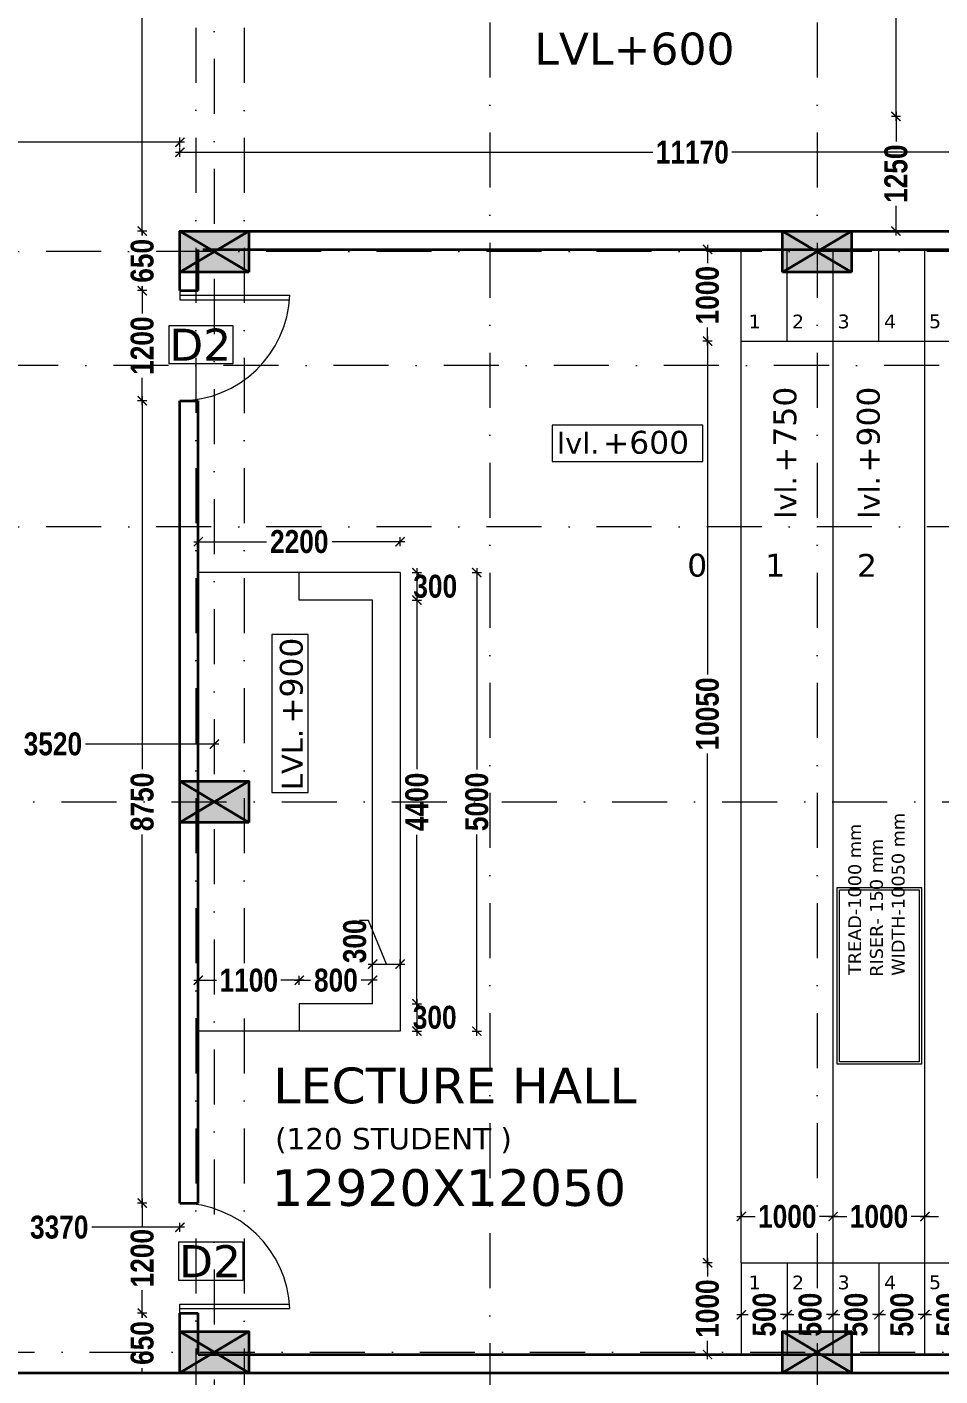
# Model space of a CAD drawing. Header units: millimetres. Extents: x -3092162 to 4513894, y -12317808 to 1849994.
# Drawn here: x -408946 to -398994, y -5865791 to -5851081 of the extents above; entities that cross this region are included whole.
import ezdxf

# ---------------------------------------------------------------- set-up
doc = ezdxf.new("R2010")
doc.units = ezdxf.units.MM
doc.header["$LTSCALE"] = 2
doc.header["$MEASUREMENT"] = 0
doc.linetypes.add('DASHDOT', pattern=[1, 0.5, -0.25, 0, -0.25])
for name, color, linetype, lineweight in [('coloumn', 10, 'Continuous', 35), ('D DIM', 250, 'Continuous', 9), ('D2', 10, 'Continuous', 5), ('DOOR', 27, 'Continuous', 5), ('expen. jt.', 130, 'Continuous', 35), ('GRID', 251, 'DASHDOT', 5), ('slab', 7, 'Continuous', 15), ('Step', 251, 'Continuous', 9), ('TEXT', 7, 'Continuous', 13), ('WAll', 250, 'Continuous', 35)]:
    doc.layers.add(name, color=color, linetype=linetype, lineweight=lineweight)
doc.styles.add('INNER DIM', font='ARIALNB.TTF', dxfattribs={"height": 250})
doc.styles.add('style2', font='verdana.ttf')

# ---------------------------------------------------------------- blocks, each defined once
blk = doc.blocks.new('_ArchTick')
at = {"color": 0, "linetype": 'ByBlock', "const_width": 0.15}
blk.add_lwpolyline([(-0.5, -0.5), (0.5, 0.5)], dxfattribs=at)

msp = doc.modelspace()

# ---------------------------------------------------------------- hatches: boundary and pattern name
at = {"layer": 'coloumn', "ltscale": 100}
for points in [[(-406529.7, -5853756.2), (-406529.7, -5853306.2), (-407279.7, -5853306.2), (-407279.7, -5853756.2)], [(-399959.7, -5853756.2), (-399959.7, -5853306.2), (-400709.7, -5853306.2), (-400709.7, -5853756.2)], [(-406529.7, -5859756.2), (-406529.7, -5859306.2), (-407279.7, -5859306.2), (-407279.7, -5859756.2)], [(-406529.7, -5865756.2), (-406529.7, -5865306.2), (-407279.7, -5865306.2), (-407279.7, -5865756.2)], [(-399959.7, -5865756.2), (-399959.7, -5865306.2), (-400709.7, -5865306.2), (-400709.7, -5865756.2)]]:
    msp.add_hatch(color=256, dxfattribs=at).paths.add_polyline_path(points)

# ---------------------------------------------------------------- linework, layer by layer
for p, q in [((-407279.7, -5853756.2), (-407279.7, -5853306.2)), ((-407279.7, -5853306.2), (-406529.7, -5853306.2)), ((-406529.7, -5853306.2), (-406529.7, -5853756.2)), ((-400709.7, -5853756.2), (-400709.7, -5853306.2)), ((-400709.7, -5853306.2), (-399959.7, -5853306.2)), ((-399959.7, -5853306.2), (-399959.7, -5853756.2)), ((-406529.7, -5853756.2), (-407279.7, -5853756.2)), ((-399959.7, -5853756.2), (-400709.7, -5853756.2)), ((-407279.7, -5859756.2), (-407279.7, -5859306.2)), ((-407279.7, -5859306.2), (-406529.7, -5859306.2)), ((-406529.7, -5859306.2), (-406529.7, -5859756.2)), ((-406529.7, -5859756.2), (-407279.7, -5859756.2)), ((-407279.7, -5865756.2), (-407279.7, -5865306.2)), ((-407279.7, -5865306.2), (-406529.7, -5865306.2)), ((-406529.7, -5865306.2), (-406529.7, -5865756.2)), ((-400709.7, -5865756.2), (-400709.7, -5865306.2)), ((-400709.7, -5865306.2), (-399959.7, -5865306.2)), ((-399959.7, -5865306.2), (-399959.7, -5865756.2)), ((-406529.7, -5865756.2), (-407279.7, -5865756.2)), ((-399959.7, -5865756.2), (-400709.7, -5865756.2))]:
    msp.add_line(p, q, dxfattribs=at)
for points in [[(-406529.7, -5853756.2), (-407279.7, -5853306.2), (-406529.7, -5853306.2), (-407279.7, -5853756.2)], [(-399959.7, -5853756.2), (-400709.7, -5853306.2), (-399959.7, -5853306.2), (-400709.7, -5853756.2)], [(-406529.7, -5859756.2), (-407279.7, -5859306.2), (-406529.7, -5859306.2), (-407279.7, -5859756.2)], [(-406529.7, -5865756.2), (-407279.7, -5865306.2), (-406529.7, -5865306.2), (-407279.7, -5865756.2)], [(-399959.7, -5865756.2), (-400709.7, -5865306.2), (-399959.7, -5865306.2), (-400709.7, -5865756.2)]]:
    msp.add_lwpolyline(points, dxfattribs=at)
at = {"layer": 'D DIM', "ltscale": 100}
for p, q in [((-407690.1, -5853356.2), (-407690.1, -5850886.3)), ((-399473.8, -5852106.2), (-399473.8, -5850887.4)), ((-399423.8, -5852056.2), (-399523.8, -5852056.2)), ((-399423.8, -5852056.2), (-399523.8, -5852056.2)), ((-399473.8, -5852006.2), (-399473.8, -5852331)), ((-407228.9, -5852338.1), (-415994, -5852338.1)), ((-407278.9, -5852388.1), (-407278.9, -5852288.1)), ((-407328.8, -5852447), (-402123.7, -5852447)), ((-407278.8, -5852497), (-407278.8, -5852397)), ((-396058.9, -5852447), (-401264, -5852447)), ((-399473.8, -5853356.2), (-399473.8, -5853031.4)), ((-407640.1, -5853306.2), (-407740.1, -5853306.2)), ((-407640.1, -5853306.2), (-407740.1, -5853306.2)), ((-407690.1, -5853306.2), (-407690.1, -5853355.3)), ((-399423.8, -5853306.2), (-399523.8, -5853306.2)), ((-401478.8, -5853506.2), (-401578.8, -5853506.2)), ((-401528.8, -5853456.2), (-401528.8, -5853655.9)), ((-407640.1, -5853956.2), (-407740.1, -5853956.2)), ((-407640.1, -5853956.2), (-407740.1, -5853956.2)), ((-407690.1, -5853906.2), (-407690.1, -5854206)), ((-407690.1, -5853956.2), (-407690.1, -5853907)), ((-401528.8, -5854556), (-401528.8, -5854356.3)), ((-401478.8, -5854506), (-401578.8, -5854506)), ((-401478.8, -5854506), (-401578.8, -5854506)), ((-401528.8, -5854456), (-401528.8, -5858142.1)), ((-407690.1, -5855206.2), (-407690.1, -5854906.4)), ((-407640.1, -5855156.2), (-407740.1, -5855156.2)), ((-407640.1, -5855156.2), (-407740.1, -5855156.2)), ((-407690.1, -5855106.2), (-407690.1, -5859175.5)), ((-407128.9, -5856693.5), (-406336.9, -5856693.5)), ((-407078.9, -5856743.5), (-407078.9, -5856643.5)), ((-404828.9, -5856693.5), (-405620.9, -5856693.5)), ((-404878.9, -5856743.5), (-404878.9, -5856643.5)), ((-404746.3, -5857031.2), (-404646.3, -5857031.2)), ((-404696.3, -5856981.2), (-404696.3, -5857381.2)), ((-404092.8, -5857031.2), (-403992.8, -5857031.2)), ((-404042.8, -5856981.2), (-404042.8, -5859176)), ((-404746.3, -5857331.2), (-404646.3, -5857331.2)), ((-404746.3, -5857331.2), (-404646.3, -5857331.2)), ((-404696.3, -5857281.2), (-404696.3, -5859172.3)), ((-406853.9, -5858900), (-408307.7, -5858900)), ((-406903.9, -5858950), (-406903.9, -5858850)), ((-401528.8, -5864606.2), (-401528.8, -5859001.9)), ((-407690.1, -5863956.2), (-407690.1, -5859886.9)), ((-404696.3, -5861781.2), (-404696.3, -5859890.1)), ((-404042.8, -5862081.2), (-404042.8, -5859886.4)), ((-405223.3, -5860824), (-405323.3, -5860824)), ((-405028.9, -5861299.5), (-405223.3, -5860824)), ((-405228.9, -5861299.5), (-404828.9, -5861299.5)), ((-405178.9, -5861349.5), (-405178.9, -5861249.5)), ((-404878.9, -5861349.5), (-404878.9, -5861249.5)), ((-407128.9, -5861476), (-406879.1, -5861476)), ((-407078.9, -5861526), (-407078.9, -5861426)), ((-405928.9, -5861476), (-406178.7, -5861476)), ((-406028.9, -5861476), (-405854.9, -5861476)), ((-405978.9, -5861526), (-405978.9, -5861426)), ((-405978.9, -5861526), (-405978.9, -5861426)), ((-405128.9, -5861476), (-405302.9, -5861476)), ((-405178.9, -5861526), (-405178.9, -5861426)), ((-404746.3, -5861731.2), (-404646.3, -5861731.2)), ((-404746.3, -5861731.2), (-404646.3, -5861731.2)), ((-404696.3, -5861681.2), (-404696.3, -5862081.2)), ((-404746.3, -5862031.2), (-404646.3, -5862031.2)), ((-404092.8, -5862031.2), (-403992.8, -5862031.2)), ((-407640.1, -5863906.2), (-407740.1, -5863906.2)), ((-407640.1, -5863906.2), (-407740.1, -5863906.2)), ((-407690.1, -5863856.2), (-407690.1, -5864156)), ((-407278.5, -5864219.3), (-407278.5, -5864119.3)), ((-401208.9, -5864052), (-401009.1, -5864052)), ((-401158.9, -5864052), (-401158.9, -5864002)), ((-400108.9, -5864052), (-400308.7, -5864052)), ((-400208.9, -5864052), (-400009.1, -5864052)), ((-400158.9, -5864052), (-400158.9, -5864002)), ((-400158.9, -5864052), (-400158.9, -5864002)), ((-399108.9, -5864052), (-399308.7, -5864052)), ((-399208.9, -5864052), (-399009.1, -5864052)), ((-399158.9, -5864052), (-399158.9, -5864002)), ((-399158.9, -5864052), (-399158.9, -5864002)), ((-407228.5, -5864169.3), (-408239, -5864169.3)), ((-401478.8, -5864556.2), (-401578.8, -5864556.2)), ((-401478.8, -5864556.2), (-401578.8, -5864556.2)), ((-401528.8, -5864506.2), (-401528.8, -5864706)), ((-407690.1, -5865156.2), (-407690.1, -5864856.4)), ((-407640.1, -5865106.2), (-407740.1, -5865106.2)), ((-407640.1, -5865106.2), (-407740.1, -5865106.2)), ((-407690.1, -5865106.2), (-407690.1, -5865155.3)), ((-401208.9, -5865122), (-401086.5, -5865122)), ((-401158.9, -5865122), (-401158.9, -5865072)), ((-400608.9, -5865122), (-400731.4, -5865122)), ((-400708.9, -5865122), (-400586.5, -5865122)), ((-400658.9, -5865122), (-400658.9, -5865172)), ((-400658.9, -5865122), (-400658.9, -5865172)), ((-400108.9, -5865122), (-400231.4, -5865122)), ((-400208.9, -5865122), (-400086.5, -5865122)), ((-400158.9, -5865122), (-400158.9, -5865072)), ((-400158.9, -5865122), (-400158.9, -5865072)), ((-399608.9, -5865122), (-399731.4, -5865122)), ((-399708.9, -5865122), (-399586.5, -5865122)), ((-399658.9, -5865122), (-399658.9, -5865072)), ((-399658.9, -5865122), (-399658.9, -5865072)), ((-399108.9, -5865122), (-399231.4, -5865122)), ((-399208.9, -5865122), (-399086.5, -5865122)), ((-399158.9, -5865122), (-399158.9, -5865072)), ((-399158.9, -5865122), (-399158.9, -5865072)), ((-401528.8, -5865606.2), (-401528.8, -5865406.4)), ((-401478.8, -5865556.2), (-401578.8, -5865556.2)), ((-407690.1, -5865756.2), (-407690.1, -5865707.1)), ((-407640.1, -5865756.2), (-407740.1, -5865756.2))]:
    msp.add_line(p, q, dxfattribs=at)
at = {"layer": 'D2'}
for p, q in [((-407398, -5854335.8), (-406702, -5854335.8)), ((-407398, -5854756), (-407398, -5854335.8)), ((-406702, -5854335.8), (-406702, -5854756)), ((-406702, -5854756), (-407398, -5854756)), ((-407291.1, -5864329), (-406595.1, -5864329)), ((-407291.1, -5864749.2), (-407291.1, -5864329)), ((-406595.1, -5864329), (-406595.1, -5864749.2)), ((-406595.1, -5864749.2), (-407291.1, -5864749.2))]:
    msp.add_line(p, q, dxfattribs=at)
at = {"layer": 'DOOR', "ltscale": 0.1}
for p, q in [((-407279.3, -5853956.2), (-407279.3, -5854056.2)), ((-407279.3, -5854006.2), (-406080.4, -5854006.2)), ((-407279.3, -5854056.2), (-406083.5, -5854056.2)), ((-407279.3, -5865006.2), (-406083.5, -5865006.2)), ((-407279.3, -5865106.2), (-407279.3, -5865006.2)), ((-407279.3, -5865056.2), (-406080.4, -5865056.2))]:
    msp.add_line(p, q, dxfattribs=at)
for centre, start, end in [((-407279.3, -5853956.2), 270, 357.61198), ((-407279.3, -5865106.2), 2.38802, 90)]:
    msp.add_arc(centre, 1200, start, end, dxfattribs=at)
at = {"layer": 'expen. jt.', "ltscale": 100}
msp.add_line((-438889.3, -5865756.2), (-393959.3, -5865756.2), dxfattribs=at)
at = {"layer": 'GRID', "color": 5, "ltscale": 600}
for p, q in [((-406904.3, -5805825.2), (-406904.3, -5894627.3)), ((-407104.3, -5806686.2), (-407104.3, -5893768.6)), ((-406579.3, -5806686.5), (-406579.3, -5893766)), ((-403904.3, -5807829.3), (-403898.2, -5892517.1)), ((-400334.3, -5807829.3), (-400334.3, -5892623.2))]:
    msp.add_line(p, q, dxfattribs=at)
at = {"layer": 'GRID', "color": 6, "ltscale": 600}
for p, q in [((-367335.2, -5853531.2), (-460174.2, -5853531.2)), ((-365401.2, -5854770.2), (-462108.1, -5854773.8)), ((-367334.5, -5856531.2), (-460174.2, -5856531.2)), ((-460174.2, -5859531.2), (-367334.7, -5859531.2)), ((-461068.5, -5865531.2), (-366441.1, -5865531.2))]:
    msp.add_line(p, q, dxfattribs=at)
at = {"layer": 'slab', "lineweight": 13}
for p, q in [((-400114.6, -5862390), (-400114.6, -5860464.8)), ((-400114.6, -5860464.8), (-399197.2, -5860464.8)), ((-400091.2, -5862366.6), (-400091.2, -5860488.2)), ((-400091.2, -5860488.2), (-399220.6, -5860488.2)), ((-399220.6, -5860488.2), (-399220.6, -5862366.6)), ((-399197.2, -5860464.8), (-399197.2, -5862390)), ((-399197.2, -5862390), (-400114.6, -5862390)), ((-399220.6, -5862366.6), (-400091.2, -5862366.6))]:
    msp.add_line(p, q, dxfattribs=at)
at = {"layer": 'Step', "ltscale": 100}
for p, q in [((-401159.8, -5854507), (-401159.8, -5853506.2)), ((-400659.8, -5854507), (-400659.8, -5853506.2)), ((-400159.8, -5865556.2), (-400159.8, -5853506.2)), ((-399659.8, -5854507), (-399659.8, -5853506.2)), ((-399159.8, -5865556.2), (-399159.8, -5853506.2)), ((-405979.8, -5857331.2), (-405979.8, -5857031.2)), ((-405979.8, -5861731.2), (-405979.8, -5862031.2)), ((-401159.8, -5864555.4), (-401159.8, -5865556.2)), ((-400659.8, -5864555.4), (-400659.8, -5865556.2)), ((-399659.8, -5864555.4), (-399659.8, -5865556.2))]:
    msp.add_line(p, q, dxfattribs=at)
at = {"layer": 'Step', "ltscale": 15000}
for p, q in [((-401159.8, -5864556.2), (-401159.8, -5854507)), ((-401159.8, -5854507), (-394334.8, -5854507)), ((-404879.8, -5857031.2), (-407079.8, -5857031.2)), ((-404879.8, -5857031.2), (-404879.8, -5862031.2)), ((-405179.8, -5857331.2), (-405979.8, -5857331.2)), ((-405179.8, -5861731.2), (-405179.8, -5857331.2)), ((-405179.8, -5861731.2), (-405979.8, -5861731.2)), ((-404879.8, -5862031.2), (-407079.8, -5862031.2)), ((-401159.8, -5864556.2), (-394159.8, -5864556.2))]:
    msp.add_line(p, q, dxfattribs=at)
at = {"layer": 'TEXT', "ltscale": 0.1}
for p, q in [((-401580.6, -5855424.4), (-403221.8, -5855424.4)), ((-403221.8, -5855424.4), (-403221.8, -5855820.4)), ((-401580.6, -5855820.4), (-401580.6, -5855424.4)), ((-403221.8, -5855820.4), (-401580.6, -5855820.4)), ((-405880.3, -5857707.3), (-406276.2, -5857707.3)), ((-406276.2, -5857707.3), (-406276.2, -5859429.1)), ((-405880.3, -5859429.1), (-405880.3, -5857707.3)), ((-406276.2, -5859429.1), (-405880.3, -5859429.1))]:
    msp.add_line(p, q, dxfattribs=at)
at = {"layer": 'WAll', "ltscale": 100}
for p, q in [((-407279.3, -5853956.2), (-407279.3, -5853306.2)), ((-407229.3, -5853306.2), (-396109.3, -5853306.2)), ((-407079.3, -5853956.2), (-407079.3, -5853506.2)), ((-407029.3, -5853506.2), (-396109.3, -5853506.2)), ((-407279.3, -5853956.2), (-407079.3, -5853956.2)), ((-407279.3, -5863906.2), (-407279.3, -5855156.2)), ((-407279.3, -5855156.2), (-407079.3, -5855156.2)), ((-407079.3, -5863906.2), (-407079.3, -5855156.2)), ((-407279.3, -5863906.2), (-407079.3, -5863906.2)), ((-407279.3, -5865756.2), (-407279.3, -5865106.2)), ((-407279.3, -5865106.2), (-407079.3, -5865106.2)), ((-407079.3, -5865556.2), (-407079.3, -5865106.2)), ((-407079.3, -5865556.2), (-394159.3, -5865556.2)), ((-407279.3, -5865756.2), (-393959.3, -5865756.2))]:
    msp.add_line(p, q, dxfattribs=at)

# ---------------------------------------------------------------- block references
at = {"layer": 'D DIM', "ltscale": 100, "xscale": 100, "yscale": 100, "zscale": 100}
for p, rotation in [((-399473.8, -5852056.2), 270), ((-399473.8, -5852056.2), 90), ((-407278.8, -5852447), 180), ((-407690.1, -5853306.2), 270), ((-399473.8, -5853306.2), 270), ((-401528.8, -5853506.2), 90), ((-407690.1, -5853956.2), 90), ((-401528.8, -5854506), 90), ((-401528.8, -5854506), 270), ((-407690.1, -5855156.2), 270), ((-407690.1, -5855156.2), 90), ((-407078.9, -5856693.5), 180), ((-404696.3, -5857031.2), 90), ((-404042.8, -5857031.2), 90), ((-404696.3, -5857331.2), 90), ((-404696.3, -5857331.2), 270), ((-405178.9, -5861299.5), 180), ((-407078.9, -5861476), 180), ((-405978.9, -5861476), 180), ((-404696.3, -5861731.2), 90), ((-404696.3, -5861731.2), 270), ((-404696.3, -5862031.2), 270), ((-404042.8, -5862031.2), 270), ((-407690.1, -5863906.2), 270), ((-407690.1, -5863906.2), 90), ((-401158.9, -5864052), 180), ((-400158.9, -5864052), 180), ((-399158.9, -5864052), 180), ((-401528.8, -5864556.2), 90), ((-401528.8, -5864556.2), 270), ((-407690.1, -5865106.2), 270), ((-401158.9, -5865122), 180), ((-400658.9, -5865122), 180), ((-400158.9, -5865122), 180), ((-399658.9, -5865122), 180), ((-399158.9, -5865122), 180), ((-401528.8, -5865556.2), 270)]:
    msp.add_blockref('_ArchTick', p, dxfattribs=dict(at, rotation=rotation))
for p in [(-407278.9, -5852338.1), (-404878.9, -5856693.5), (-406903.9, -5858900), (-404878.9, -5861299.5), (-405978.9, -5861476), (-405178.9, -5861476), (-407278.5, -5864169.3), (-400158.9, -5864052), (-399158.9, -5864052), (-400658.9, -5865122), (-400158.9, -5865122), (-399658.9, -5865122), (-399158.9, -5865122)]:
    msp.add_blockref('_ArchTick', p, dxfattribs=at)

# ---------------------------------------------------------------- texts
at = {"layer": 'D DIM', "ltscale": 100, "char_height": 250, "attachment_point": 5, "style": 'INNER DIM'}
for s, insert in [('\\A1;11170', (-401693.9, -5852447)), ('\\A1;2200', (-405978.9, -5856693.5)), ('\\A1;3520', (-408663.9, -5858900)), ('\\A1;1100', (-406528.9, -5861476)), ('\\A1;800', (-405578.9, -5861476)), ('\\A1;1000', (-400658.9, -5864052)), ('\\A1;1000', (-399658.9, -5864052)), ('\\A1;3370', (-408595.2, -5864169.3))]:
    msp.add_mtext(s, dxfattribs=dict(at, insert=insert))
for s, insert, rotation in [('\\A1;1250', (-399473.8, -5852681.2), 90), ('\\A1;650', (-407690.1, -5853631.2), 90), ('\\A1;1000', (-401528.8, -5854006.1), 90), ('\\A1;1200', (-407690.1, -5854556.2), 90), ('\\A1;300', (-404496.3, -5857181.2), 0.1), ('\\A1;10050', (-401528.8, -5858572), 90), ('\\A1;8750', (-407690.1, -5859531.2), 90), ('\\A1;4400', (-404696.3, -5859531.2), 90), ('\\A1;5000', (-404042.8, -5859531.2), 90), ('\\A1;300', (-405373.3, -5861050.6), 90), ('\\A1;300', (-404502.3, -5861881.2), 0.1), ('\\A1;1200', (-407690.1, -5864506.2), 90), ('\\A1;1000', (-401528.8, -5865056.2), 90), ('\\A1;500', (-400908.9, -5865122), 90), ('\\A1;500', (-400408.9, -5865122), 90), ('\\A1;500', (-399908.9, -5865122), 90), ('\\A1;500', (-399408.9, -5865122), 90), ('\\A1;500', (-398908.9, -5865122), 90), ('\\A1;650', (-407690.1, -5865431.2), 90)]:
    msp.add_mtext(s, dxfattribs=dict(at, insert=insert, rotation=rotation))
at = {"layer": 'D2', "style": 'style2'}
for p in [(-407395.4, -5854720.8), (-407288.6, -5864714)]:
    msp.add_text('D2', height=350, dxfattribs=at).set_placement(p)
at = {"layer": 'TEXT', "style": 'style2'}
for s, height, p in [('LVL+600', 350, (-403415.9, -5851491.9)), ('1', 150, (-401080.1, -5854367.2)), ('2', 150, (-400607.1, -5854368.5)), ('3', 150, (-400109.6, -5854367)), ('4', 150, (-399603.9, -5854367)), ('5', 150, (-399113.2, -5854365.4)), ('lvl.', 230, (-403168.2, -5855734.1)), ('+600', 249.16, (-402667.9, -5855734.1)), ('0', 249.2, (-401748.7, -5857073.8)), ('1', 249.2, (-400900.3, -5857074.3)), ('2', 249.2, (-399898.8, -5857076.5)), ('1', 150, (-401080.1, -5864845.7)), ('2', 150, (-400607.1, -5864847)), ('3', 150, (-400109.6, -5864845.4)), ('4', 150, (-399603.9, -5864845.4)), ('5', 150, (-399113.2, -5864843.9))]:
    msp.add_text(s, height=height, dxfattribs=at).set_placement(p)
for s, height, p in [('+750', 249.16, (-400560.6, -5855942.4)), ('+900', 249.16, (-399651.5, -5855941.9)), ('lvl.', 230, (-400560.6, -5856442.7)), ('lvl.', 230, (-399651.5, -5856442.2)), ('+900', 249.16, (-405941, -5858679)), ('LVL.', 230, (-405941, -5859402.3))]:
    msp.add_text(s, height=height, rotation=90, dxfattribs=at).set_placement(p)
at = {"layer": 'TEXT', "lineweight": 50, "style": 'style2'}
for s, p in [('WIDTH-10050 mm', (-399380.3, -5861427.5)), ('TREAD-1000 mm', (-399854, -5861418.8)), ('RISER- 150 mm', (-399617.1, -5861437.7))]:
    msp.add_text(s, height=140.4, rotation=90, dxfattribs=at).set_placement(p)
for s, height, p in [('LECTURE HALL', 388.885, (-406261, -5862816.8)), ('(120 STUDENT )', 233.331, (-406241.6, -5863319.9)), ('12920X12050', 400.023, (-406282.9, -5863935.7))]:
    msp.add_text(s, height=height, dxfattribs=at).set_placement(p)

doc.saveas('drawing.dxf')
